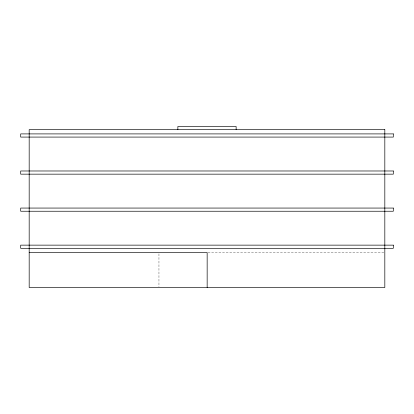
<?xml version="1.0" encoding="UTF-8"?>
<svg xmlns="http://www.w3.org/2000/svg" width="414" height="414" viewBox="0 0 414 414"><rect width="100%" height="100%" fill="white"/><g stroke="black" fill="none" stroke-linecap="round" stroke-linejoin="round"><path stroke-width="0.31" stroke-dasharray="2.07 1.55" d="M208.004 252.556L384.182 252.556M158.955 253.823L158.955 286.881"/><path stroke-width="0.62" d="M29.177 252.556L207.155 252.556L207.155 287.513M236.135 129.665L236.135 126.487L177.865 126.487L177.865 129.665M384.823 129.665L29.177 129.665L29.177 287.513L384.823 287.513L384.823 129.665M393.3 133.903L20.7 133.903L20.7 137.081L393.3 137.081L393.3 133.903M393.3 170.982L20.7 170.982L20.7 174.159L393.3 174.159L393.3 170.982M393.3 208.061L20.7 208.061L20.7 211.238L393.3 211.238L393.3 208.061M393.3 245.14L20.7 245.14L20.7 248.317L393.3 248.317L393.3 245.14"/></g></svg>
